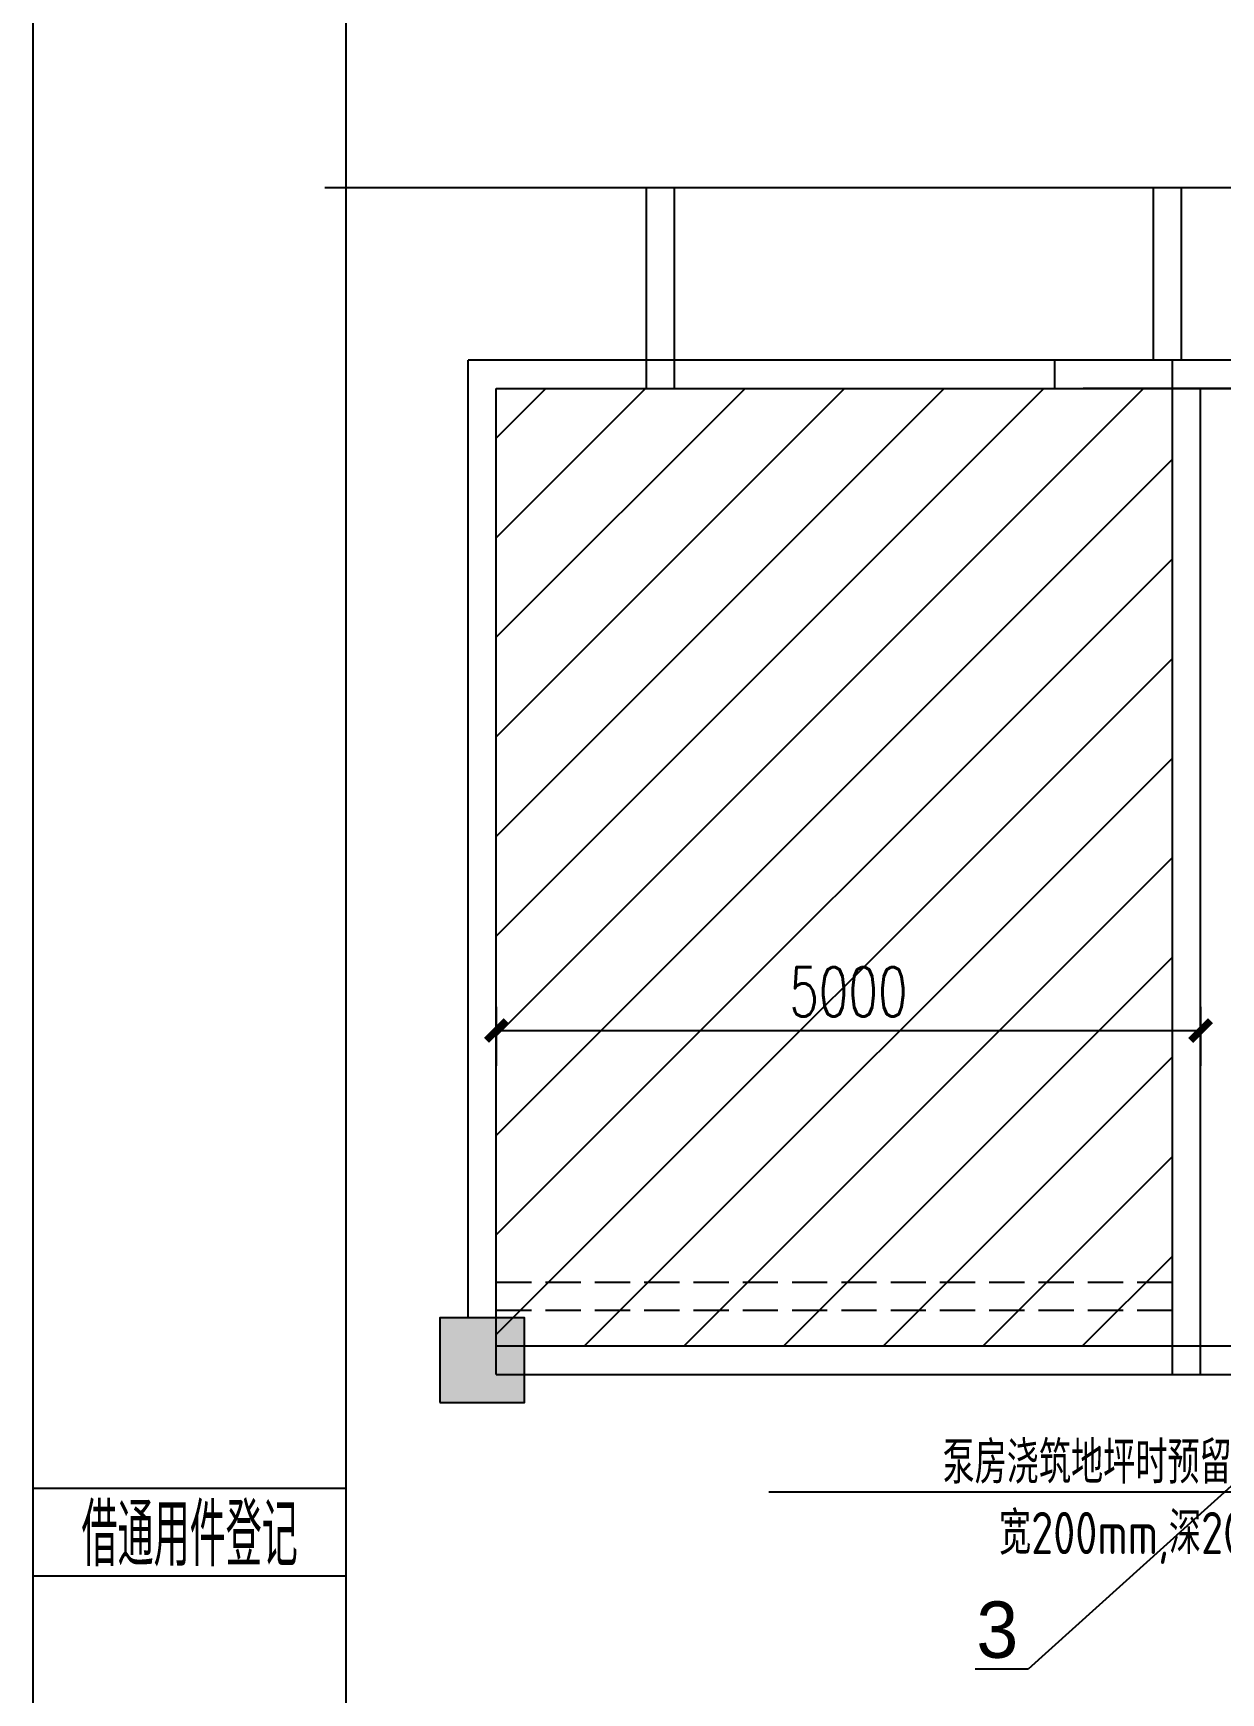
# Model space of a CAD drawing. Header units: millimetres. Extents: x 10779125 to 11142123, y -372083 to -144871.
# Drawn here: x 11089575 to 11098007, y -306097 to -294316 of the extents above; entities that cross this region are included whole.
import ezdxf
from ezdxf import colors
from ezdxf.entities.mleader import LeaderData, LeaderLine
from ezdxf.enums import TextEntityAlignment as Align
from ezdxf.math import Vec2, Vec3

# ---------------------------------------------------------------- set-up
doc = ezdxf.new("R2010")
doc.units = ezdxf.units.MM
doc.header["$LTSCALE"] = 1000
doc.header["$MEASUREMENT"] = 0
doc.header["$PDSIZE"] = -1
doc.linetypes.add('DASH', pattern=[0.35, 0.25, -0.1])
doc.layers.get('0').update_dxf_attribs({"color": 255, "linetype": 'CONTINUOUS'})
doc.layers.get('Defpoints').update_dxf_attribs({"linetype": 'CONTINUOUS'})
for name, color, linetype in [('2细线层', 4, 'CONTINUOUS'), ('6文字层', 3, 'CONTINUOUS'), ('8', 8, 'CONTINUOUS'), ('PUB_HATCH', 8, 'CONTINUOUS'), ('图框层', 7, 'CONTINUOUS')]:
    doc.layers.add(name, color=color, linetype=linetype)
doc.layers.add('_0', color=7, linetype='CONTINUOUS', lineweight=80)
doc.styles.add('_HZTXT', font='tssdeng.shx', dxfattribs={"width": 0.8, "bigfont": 'tssdchn.shx'})
doc.styles.add('DIM_FONT', font='SIMPLEX', dxfattribs={"width": 0.7, "bigfont": 'GBCBIG'})
doc.styles.get("Standard").update_dxf_attribs({"font": 'symbol.ttf'})
doc.styles.add('TH_GBDIM', font='romans.shx', dxfattribs={"width": 0.8, "bigfont": 'gbcbig.shx'})
doc.dimstyles.new('_TCH_ARCH&&100', dxfattribs={"dimtxt": 350, "dimasz": 100, "dimexe": 250, "dimexo": 300, "dimgap": 100, "dimtad": 1, "dimdec": 0, "dimzin": 0, "dimdsep": 46, "dimtxsty": 'DIM_FONT', "dimblk": 'ARCHTICK', "dimcen": 0.09, "dimclrt": 7, "dimazin": 2, "dimtfac": 1, "dimtdec": 0, "dimtix": 1, "dimtmove": 2, "dimatfit": 3, "dimfxl": 0, "dimtolj": 1, "dimtzin": 0, "dimarcsym": 0})

# ---------------------------------------------------------------- blocks, each defined once
blk = doc.blocks.new('_FZH')
blk.add_lwpolyline([(-0.5, -0.5), (0.5, -0.5), (0.5, 0.5), (-0.5, 0.5)], close=True)
at = {"layer": 'PUB_HATCH'}
blk.add_solid([(-0.5, -0.5), (0.5, -0.5), (-0.5, 0.5), (0.5, 0.5)], dxfattribs=at)
blk = doc.blocks.new('bf211016')
at = {"layer": '8', "color": 8}
for p, q in [((-14734.3, 7198.2, 0), (-14734.3, 8621.6, 0)), ((-14534.3, 7198.2, 0), (-14534.3, 8621.6, 0)), ((-11134.3, 7398.2, 0), (-11134.3, 8621.6, 0)), ((-10934.3, 7398.2, 0), (-10934.3, 8621.6, 0)), ((-16000, 600, 0), (-16000, 7398.2, 0)), ((-1284.3, 7398.2, 0), (-16000, 7398.2, 0)), ((-11134.3, 7398.2, 0), (-11834.3, 7398.2, 0)), ((-11834.3, 7198.2, 0), (-11834.3, 7398.2, 0)), ((-11000, 200, 0), (-11000, 7398.2, 0)), ((-10234.3, 7398.2, 0), (-10934.3, 7398.2, 0)), ((-15800, 200, 0), (-15800, 7198.2, 0)), ((-15800, 7198.2, 0), (-1284.3, 7198.2, 0)), ((-14734.3, 7198.2, 0), (-14534.3, 7198.2, 0)), ((-11834.3, 7198.2, 0), (-11634.3, 7198.2, 0)), ((-10934.3, 7198.2, 0), (-11634.3, 7198.2, 0)), ((-10434.3, 7198.2, 0), (-10934.3, 7198.2, 0)), ((-10800, 200, 0), (-10800, 7198.2, 0)), ((-10448.4, 400, 0), (-15800, 400, 0)), ((-15800, 200, 0), (-10448.4, 200, 0))]:
    blk.add_line(p, q, dxfattribs=at)
at = {"layer": '8', "color": 8, "linetype": 'DASH'}
for p, q in [((-15800, 855, 0), (-11000, 855, 0)), ((-15800, 655, 0), (-11000, 655, 0))]:
    blk.add_line(p, q, dxfattribs=at)
at = {"layer": '8', "color": 8, "elevation": 0}
blk.add_lwpolyline([(-9328, 8621.6), (-17018.1, 8621.6)], dxfattribs=at)
at = {"layer": '8', "color": 8, "xscale": 600, "yscale": 600, "zscale": 600}
blk.add_blockref('_FZH', (-15900, 300, 0), dxfattribs=at)
blk = doc.blocks.new('_ArchTick')
at = {"const_width": 0.5}
blk.add_lwpolyline([(-0.7, -0.7), (0.7, 0.7)], dxfattribs=at)
blk = doc.blocks.new('*D308')
at = {"layer": '_0', "color": 0, "lineweight": -2, "transparency": 16777216}
for p, q in [((11092863, -301228), (11092863, -301646)), ((11097863, -301228), (11097863, -301646)), ((11092863, -301396), (11097863, -301396))]:
    blk.add_line(p, q, dxfattribs=at)
at = {"layer": 'Defpoints', "color": 0, "lineweight": -2, "transparency": 16777216}
for p in [(11092863, -300928, 0), (11097863, -300928, 0), (11097863, -301396)]:
    blk.add_point(p, dxfattribs=at)
at = {"layer": '_0', "color": 0, "lineweight": -2, "transparency": 16777216, "xscale": 100, "yscale": 100, "zscale": 100, "rotation": 180}
blk.add_blockref('_ArchTick', (11092863, -301396), dxfattribs=at)
at = {"layer": '_0', "color": 0, "lineweight": -2, "transparency": 16777216, "xscale": 100, "yscale": 100, "zscale": 100}
blk.add_blockref('_ArchTick', (11097863, -301396), dxfattribs=at)
at = {"layer": '_0', "color": 7, "lineweight": -2, "transparency": 16777216, "insert": (11095363, -301121), "char_height": 350, "attachment_point": 5, "style": 'DIM_FONT'}
blk.add_mtext('\\A1;5000', dxfattribs=at)

msp = doc.modelspace()

# ---------------------------------------------------------------- hatches: boundary and pattern name
at = {"layer": '_0', "lineweight": -2}
h = msp.add_hatch(dxfattribs=at)
h.set_pattern_fill('ANSI31', color=8, scale=4000)
h.set_pattern_definition([(45, (44626.43, 3636.6), (-353.55339, 353.55339), [])])
h.paths.add_polyline_path([(11097663.1, -296838.7), (11092863.1, -296838.7), (11092863.1, -303636.8), (11097663.1, -303636.8)])

# ---------------------------------------------------------------- linework, layer by layer
at = {"layer": '2细线层', "lineweight": -3}
for p, q in [((11089575.4, -314154, -89.1), (11089575.4, -287757.7, -89.1)), ((11089575.4, -304644.2, -89.1), (11091797.3, -304644.2, -89.1)), ((11089575.4, -305266.4, -89.1), (11091797.3, -305266.4, -89.1))]:
    msp.add_line(p, q, dxfattribs=at)
at = {"layer": '图框层', "lineweight": -3}
msp.add_line((11091797.3, -313709.6, -89.1), (11091797.3, -288202.1, -89.1), dxfattribs=at)

# ---------------------------------------------------------------- block references
at = {"lineweight": -2}
msp.add_blockref('bf211016', (11108663.1, -304036.8, 0), dxfattribs=at)

# ---------------------------------------------------------------- texts
at = {"layer": '6文字层', "color": 3, "lineweight": -3, "style": 'TH_GBDIM', "width": 0.8}
msp.add_text('借通用件登记', height=444.38, dxfattribs=at).set_placement((11090686.4, -304955.3, -89.1), align=Align.MIDDLE)

# ---------------------------------------------------------------- dimensions: what is measured, and where the dimension line sits
at = {"layer": '_0', "lineweight": -2}
dim = msp.add_linear_dim(base=(11097863.1, -301396.2), p1=(11092863.1, -300927.6, 0), p2=(11097863.1, -300927.6, 0), dimstyle='_TCH_ARCH&&100', dxfattribs=at)
dim.commit()
dim.dimension.update_dxf_attribs({"geometry": '*D308', "text_midpoint": (11095363.1, -301121.2)})

# ---------------------------------------------------------------- leaders
at = {"lineweight": -2}
ml = msp.add_multileader_mtext('Standard', dxfattribs=at)
ml.set_content('3', color=42)
ml.set_leader_properties(color=42)
ml.build(insert=Vec2(0, 0))
ml.multileader.update_dxf_attribs({"text_left_attachment_type": 6, "text_right_attachment_type": 6, "dogleg_length": 50, "arrow_head_size": 200})
ctx = ml.context
ctx.base_point, ctx.char_height, ctx.arrow_head_size, ctx.landing_gap_size, ctx.plane_origin = Vec3(11096360.5, -305929, 0), 400, 200, 20, Vec3(11100981.1, -302012.9, 0)
ctx.left_attachment, ctx.right_attachment, ctx.text_align_type = 6, 6, 2
notes = []
notes.append((ctx, [(0, (1, 1, 0), (11096638.8, -305929, 0), (-1, 0), 50, [(0, [(11100981.1, -302012.9, 0)], 0, [])])]))
ctx.mtext.insert, ctx.mtext.alignment, ctx.mtext.flow_direction = Vec3(11096568.8, -305449, 0), 3, 5
at = {"color": 4, "lineweight": -3, "ltscale": 0.1}
ml = msp.add_multileader_mtext('Standard', dxfattribs=at)
ml.set_content('泵房浇筑地坪时预留排水沟\\P宽200mm,深200mm', color=4, style='_HZTXT')
ml.set_leader_properties()
ml.build(insert=Vec2(0, 0))
ml.multileader.update_dxf_attribs({"text_left_attachment_type": 6, "text_right_attachment_type": 6, "dogleg_length": 100, "arrow_head_size": 110})
ctx = ml.context
ctx.base_point, ctx.char_height, ctx.arrow_head_size, ctx.landing_gap_size, ctx.plane_origin = Vec3(11095542.6, -304673, 0), 300, 110, 0.09, Vec3(11100389.6, -303605.1, 0)
ctx.left_attachment, ctx.right_attachment, ctx.text_align_type = 6, 6, 2
notes.append((ctx, [(1, (1, 1, 0), (11098867.7, -304673, 0), (-1, 0), 100, [(0, [(11100232.6, -303381.8, 0)], 0, [])])]))
ctx.mtext.insert, ctx.mtext.alignment, ctx.mtext.flow_direction = Vec3(11098767.7, -304313, 0), 3, 5
for ctx, leaders in notes:
    for number, flags, end, landing, length, lines in leaders:
        leader = LeaderData()
        leader.index, (leader.has_last_leader_line, leader.has_dogleg_vector, leader.attachment_direction) = number, flags
        leader.last_leader_point, leader.dogleg_vector, leader.dogleg_length = Vec3(end), Vec3(landing), length
        for number, points, colour, breaks in lines:
            line = LeaderLine()
            line.index, line.vertices, line.color, line.breaks = number, Vec3.list(points), colors.encode_raw_color(colour), breaks
            leader.lines.append(line)
        ctx.leaders.append(leader)

doc.saveas('drawing.dxf')
